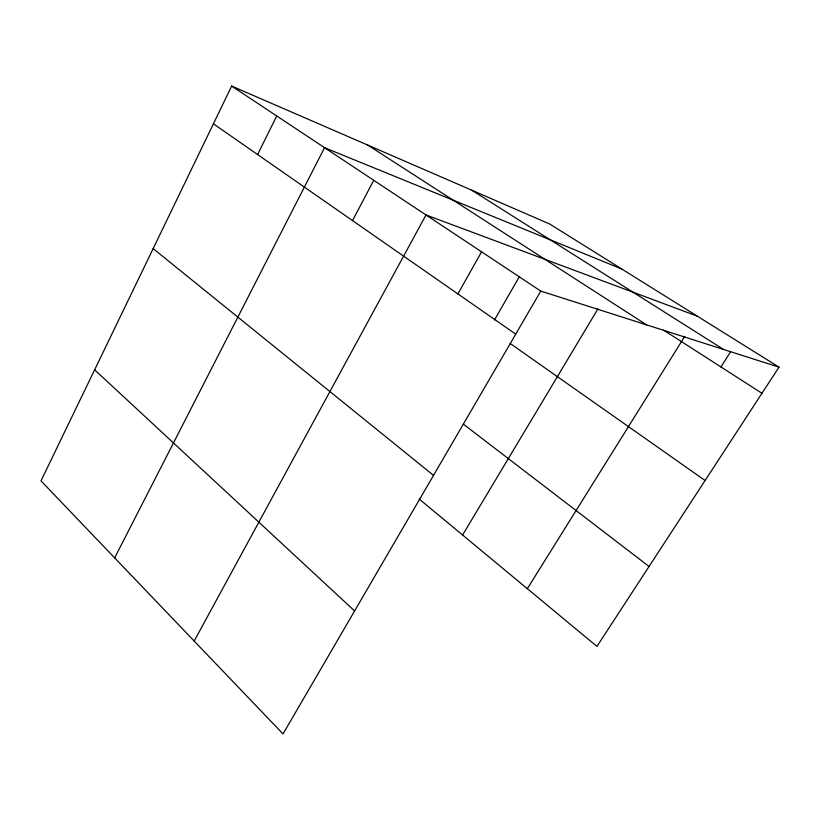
<?xml version="1.0" encoding="UTF-8"?>
<svg xmlns="http://www.w3.org/2000/svg" width="820" height="820" viewBox="0 0 820 820"><rect width="100%" height="100%" fill="white"/><g stroke="black" fill="none" stroke-linecap="round" stroke-linejoin="round"><path stroke-width="1.23" d="M779 367.155L549.646 223.983L231.65 86.059L41 480.868L283.023 733.941L540.78 291.09L779 367.155L596.95 646.396L419.163 499.021M257.593 154.549L276.75 115.968M114.656 557.887L324.546 147.682L621.796 269.021M352.518 220.6L373.756 180.318M194.176 641.045L426 214.963L697.338 316.182M457.898 293.909L481.565 251.822M494.48 319.964L519.316 276.75M462.593 535.019L597.975 308.812M527.332 588.688L684.782 336.313M720.923 366.94L730.517 351.903M471.828 190.23L723.558 349.453M663.554 330.111L761.964 393.282M367.801 145.109L646.631 324.894M231.65 86.059L540.78 291.09M213.415 123.81L515.718 334.14M510.235 343.508L705.108 480.499M463.32 424.104L649.05 566.476M153.155 248.614L433.524 475.364M94.628 369.81L354.599 610.972"/></g></svg>
